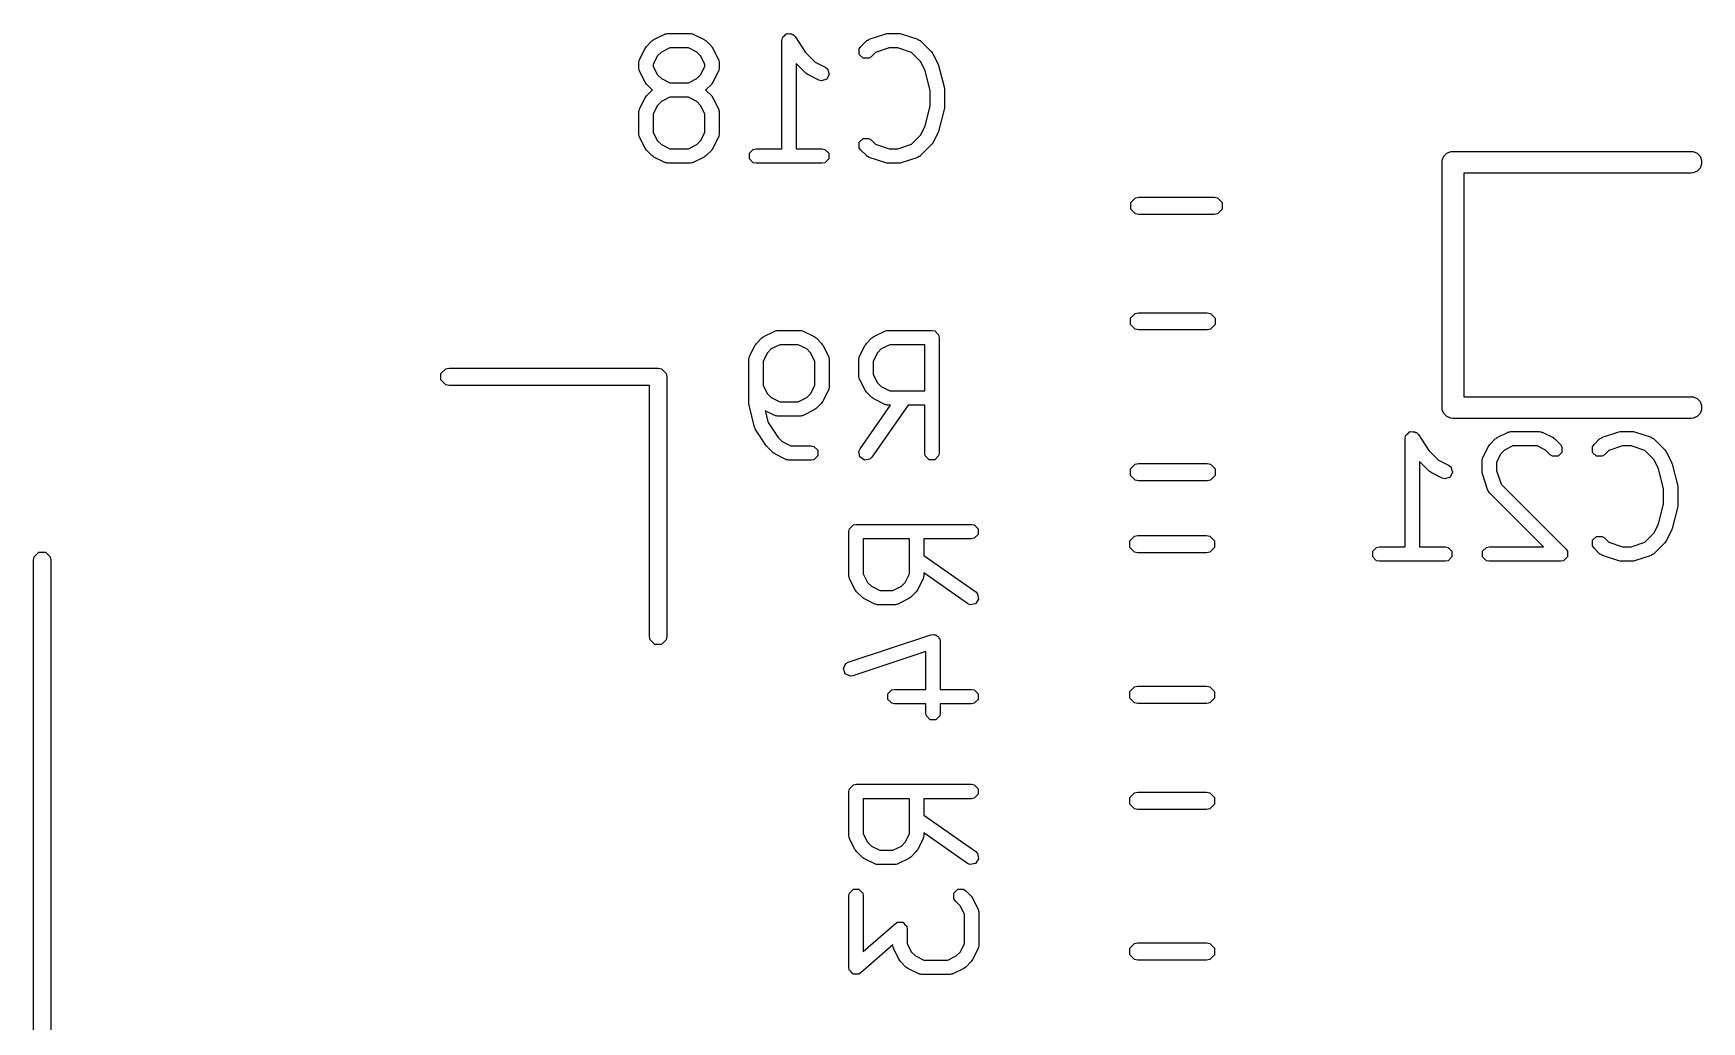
# Model space of a CAD drawing. Extents: x 4.95 to 7.04, y -4.14 to -2.94.
# Drawn here: x 4.9631 to 5.4183, y -3.7954 to -3.5259 of the extents above; entities that cross this region are included whole.
import ezdxf

# ---------------------------------------------------------------- set-up
doc = ezdxf.new("R2010")
doc.units = 0
doc.header["$MEASUREMENT"] = 0
doc.layers.add('BLACK', color=7, linetype='CONTINUOUS')

msp = doc.modelspace()

# ---------------------------------------------------------------- linework, layer by layer
at = {"layer": 'BLACK', "linetype": 'CONTINUOUS'}
for p, q in [((5.13242, -3.52759), (5.13542, -3.52609)), ((5.13542, -3.52609), (5.13551, -3.52607)), ((5.13551, -3.52607), (5.13554, -3.52604)), ((5.13554, -3.52604), (5.13585, -3.52597)), ((5.13585, -3.52597), (5.13616, -3.52589)), ((5.13616, -3.52589), (5.1362, -3.5259)), ((5.1362, -3.5259), (5.1363, -3.52589)), ((5.1363, -3.52589), (5.14229, -3.52589)), ((5.14229, -3.52589), (5.14239, -3.5259)), ((5.14239, -3.5259), (5.14243, -3.52589)), ((5.14243, -3.52589), (5.14274, -3.52597)), ((5.14274, -3.52597), (5.14305, -3.52604)), ((5.14305, -3.52604), (5.14308, -3.52607)), ((5.14308, -3.52607), (5.14318, -3.52609)), ((5.14318, -3.52609), (5.14617, -3.52759)), ((5.16747, -3.5271), (5.16762, -3.52696)), ((5.16762, -3.52696), (5.16766, -3.52676)), ((5.16766, -3.52676), (5.16813, -3.52644)), ((5.16813, -3.52644), (5.16854, -3.52604)), ((5.16854, -3.52604), (5.16874, -3.52604)), ((5.16874, -3.52604), (5.16891, -3.52592)), ((5.16891, -3.52592), (5.16947, -3.52604)), ((5.16947, -3.52604), (5.17004, -3.52604)), ((5.17004, -3.52604), (5.17019, -3.52618)), ((5.17019, -3.52618), (5.17039, -3.52622)), ((5.17039, -3.52622), (5.17093, -3.52676)), ((5.17093, -3.52676), (5.17382, -3.5311)), ((5.19117, -3.52749), (5.19567, -3.52599)), ((5.19567, -3.52599), (5.19598, -3.52595)), ((5.19598, -3.52595), (5.19629, -3.52589)), ((5.19629, -3.52589), (5.19929, -3.52589)), ((5.19929, -3.52589), (5.1996, -3.52595)), ((5.1996, -3.52595), (5.19991, -3.52599)), ((5.19991, -3.52599), (5.20441, -3.52749)), ((5.12854, -3.53297), (5.13004, -3.52997)), ((5.13004, -3.52997), (5.13023, -3.52972)), ((5.13023, -3.52972), (5.1304, -3.52946)), ((5.1304, -3.52946), (5.1319, -3.52796)), ((5.1319, -3.52796), (5.13217, -3.52779)), ((5.13217, -3.52779), (5.13242, -3.52759)), ((5.13446, -3.53097), (5.13341, -3.53202)), ((5.13676, -3.52982), (5.13446, -3.53097)), ((5.14183, -3.52982), (5.13676, -3.52982)), ((5.14413, -3.53097), (5.14183, -3.52982)), ((5.14518, -3.53202), (5.14413, -3.53097)), ((5.14617, -3.52759), (5.14642, -3.52779)), ((5.14642, -3.52779), (5.14669, -3.52796)), ((5.14669, -3.52796), (5.14819, -3.52946)), ((5.14819, -3.52946), (5.14836, -3.52972)), ((5.14836, -3.52972), (5.14855, -3.52997)), ((5.14855, -3.52997), (5.15005, -3.53297)), ((5.16732, -3.52785), (5.16747, -3.5271)), ((5.16732, -3.55738), (5.16732, -3.52785)), ((5.17382, -3.5311), (5.17646, -3.53374)), ((5.18847, -3.5301), (5.1889, -3.52946)), ((5.18847, -3.53161), (5.18847, -3.5301)), ((5.1889, -3.52946), (5.1904, -3.52796)), ((5.1904, -3.52796), (5.19048, -3.52791)), ((5.19048, -3.52791), (5.1905, -3.52787)), ((5.1905, -3.52787), (5.19077, -3.52771)), ((5.19077, -3.52771), (5.19104, -3.52754)), ((5.19104, -3.52754), (5.19108, -3.52754)), ((5.19108, -3.52754), (5.19117, -3.52749)), ((5.19285, -3.53107), (5.19168, -3.53225)), ((5.19661, -3.52982), (5.19285, -3.53107)), ((5.19897, -3.52982), (5.19661, -3.52982)), ((5.20272, -3.53107), (5.19897, -3.52982)), ((5.20517, -3.53352), (5.20272, -3.53107)), ((5.20441, -3.52749), (5.2045, -3.52754)), ((5.2045, -3.52754), (5.20454, -3.52754)), ((5.20454, -3.52754), (5.2048, -3.52771)), ((5.2048, -3.52771), (5.20508, -3.52787)), ((5.20508, -3.52787), (5.2051, -3.52791)), ((5.2051, -3.52791), (5.20518, -3.52796)), ((5.20518, -3.52796), (5.20818, -3.53096)), ((5.20818, -3.53096), (5.20835, -3.53122)), ((5.20835, -3.53122), (5.20855, -3.53147)), ((5.20855, -3.53147), (5.21005, -3.53447)), ((5.12833, -3.53371), (5.12842, -3.53341)), ((5.12835, -3.53376), (5.12833, -3.53371)), ((5.12833, -3.53385), (5.12835, -3.53376)), ((5.12833, -3.53535), (5.12833, -3.53385)), ((5.12835, -3.53545), (5.12833, -3.53535)), ((5.12833, -3.53549), (5.12835, -3.53545)), ((5.12842, -3.5358), (5.12833, -3.53549)), ((5.12842, -3.53341), (5.12848, -3.5331)), ((5.12848, -3.53611), (5.12842, -3.5358)), ((5.12848, -3.5331), (5.12851, -3.53307)), ((5.12851, -3.53614), (5.12848, -3.53611)), ((5.12851, -3.53307), (5.12854, -3.53297)), ((5.13341, -3.53202), (5.13226, -3.53432)), ((5.13226, -3.53432), (5.13226, -3.53489)), ((5.13226, -3.53489), (5.13341, -3.53719)), ((5.14633, -3.53432), (5.14518, -3.53202)), ((5.14518, -3.53719), (5.14633, -3.53489)), ((5.14633, -3.53489), (5.14633, -3.53432)), ((5.15005, -3.53297), (5.15008, -3.53307)), ((5.15008, -3.53307), (5.15011, -3.5331)), ((5.15011, -3.53611), (5.15008, -3.53614)), ((5.15011, -3.5331), (5.15017, -3.53341)), ((5.15017, -3.5358), (5.15011, -3.53611)), ((5.15017, -3.53341), (5.15026, -3.53371)), ((5.15026, -3.53549), (5.15017, -3.5358)), ((5.15026, -3.53371), (5.15024, -3.53376)), ((5.15024, -3.53376), (5.15026, -3.53385)), ((5.15026, -3.53535), (5.15024, -3.53545)), ((5.15024, -3.53545), (5.15026, -3.53549)), ((5.15026, -3.53385), (5.15026, -3.53535)), ((5.1739, -3.53675), (5.17126, -3.53411)), ((5.17126, -3.53411), (5.17126, -3.55738)), ((5.17646, -3.53374), (5.17917, -3.53509)), ((5.17917, -3.53509), (5.17978, -3.53556)), ((5.17978, -3.53556), (5.18025, -3.53699)), ((5.18954, -3.53267), (5.18847, -3.53161)), ((5.19104, -3.53267), (5.18954, -3.53267)), ((5.19168, -3.53225), (5.19104, -3.53267)), ((5.20643, -3.53604), (5.20517, -3.53352)), ((5.20782, -3.54159), (5.20643, -3.53604)), ((5.21005, -3.53447), (5.2101, -3.53468)), ((5.2101, -3.53468), (5.2102, -3.53488)), ((5.2102, -3.53488), (5.2117, -3.54087)), ((5.12854, -3.53623), (5.12851, -3.53614)), ((5.13004, -3.53923), (5.12854, -3.53623)), ((5.13023, -3.53948), (5.13004, -3.53923)), ((5.1304, -3.53974), (5.13023, -3.53948)), ((5.1319, -3.54124), (5.1304, -3.53974)), ((5.13341, -3.53719), (5.13446, -3.53823)), ((5.13446, -3.53823), (5.13676, -3.53938)), ((5.13676, -3.53938), (5.14183, -3.53938)), ((5.14183, -3.53938), (5.14413, -3.53823)), ((5.14413, -3.53823), (5.14518, -3.53719)), ((5.14819, -3.53974), (5.14669, -3.54124)), ((5.14836, -3.53948), (5.14819, -3.53974)), ((5.14855, -3.53923), (5.14836, -3.53948)), ((5.15005, -3.53623), (5.14855, -3.53923)), ((5.15008, -3.53614), (5.15005, -3.53623)), ((5.17416, -3.53692), (5.1739, -3.53675)), ((5.17441, -3.53711), (5.17416, -3.53692)), ((5.17741, -3.53861), (5.17441, -3.53711)), ((5.17815, -3.53882), (5.17741, -3.53861)), ((5.17958, -3.53834), (5.17815, -3.53882)), ((5.18025, -3.53699), (5.17958, -3.53834)), ((5.12854, -3.54647), (5.13004, -3.54347)), ((5.13004, -3.54347), (5.13023, -3.54322)), ((5.13023, -3.54322), (5.1304, -3.54296)), ((5.1304, -3.54296), (5.1319, -3.54146)), ((5.13207, -3.54135), (5.1319, -3.54124)), ((5.1319, -3.54146), (5.13207, -3.54135)), ((5.13446, -3.54447), (5.13341, -3.54552)), ((5.13676, -3.54332), (5.13446, -3.54447)), ((5.14183, -3.54332), (5.13676, -3.54332)), ((5.14413, -3.54447), (5.14183, -3.54332)), ((5.14518, -3.54552), (5.14413, -3.54447)), ((5.14669, -3.54124), (5.14652, -3.54135)), ((5.14652, -3.54135), (5.14669, -3.54146)), ((5.14669, -3.54146), (5.14819, -3.54296)), ((5.14819, -3.54296), (5.14836, -3.54322)), ((5.14836, -3.54322), (5.14855, -3.54347)), ((5.14855, -3.54347), (5.15005, -3.54647)), ((5.20782, -3.54561), (5.20782, -3.54159)), ((5.2117, -3.54087), (5.21171, -3.54112)), ((5.21171, -3.54112), (5.21175, -3.54135)), ((5.21175, -3.54135), (5.21175, -3.54585)), ((5.12833, -3.54721), (5.12842, -3.54691)), ((5.12835, -3.54725), (5.12833, -3.54721)), ((5.12833, -3.54735), (5.12835, -3.54725)), ((5.12833, -3.55335), (5.12833, -3.54735)), ((5.12842, -3.54691), (5.12848, -3.5466)), ((5.12848, -3.5466), (5.12851, -3.54657)), ((5.12851, -3.54657), (5.12854, -3.54647)), ((5.13341, -3.54552), (5.13226, -3.54782)), ((5.13226, -3.54782), (5.13226, -3.55289)), ((5.14633, -3.54782), (5.14518, -3.54552)), ((5.14633, -3.55289), (5.14633, -3.54782)), ((5.15005, -3.54647), (5.15008, -3.54657)), ((5.15008, -3.54657), (5.15011, -3.5466)), ((5.15011, -3.5466), (5.15017, -3.54691)), ((5.15017, -3.54691), (5.15026, -3.54721)), ((5.15026, -3.54721), (5.15024, -3.54725)), ((5.15024, -3.54725), (5.15026, -3.54735)), ((5.15026, -3.54735), (5.15026, -3.55335)), ((5.20643, -3.55116), (5.20782, -3.54561)), ((5.2117, -3.54633), (5.2102, -3.55233)), ((5.21171, -3.54609), (5.2117, -3.54633)), ((5.21175, -3.54585), (5.21171, -3.54609)), ((5.12835, -3.55345), (5.12833, -3.55335)), ((5.12833, -3.55349), (5.12835, -3.55345)), ((5.12842, -3.55379), (5.12833, -3.55349)), ((5.12848, -3.5541), (5.12842, -3.55379)), ((5.12851, -3.55414), (5.12848, -3.5541)), ((5.12854, -3.55423), (5.12851, -3.55414)), ((5.13004, -3.55723), (5.12854, -3.55423)), ((5.13226, -3.55289), (5.13341, -3.55518)), ((5.14518, -3.55518), (5.14633, -3.55289)), ((5.15005, -3.55423), (5.14855, -3.55723)), ((5.15008, -3.55414), (5.15005, -3.55423)), ((5.15011, -3.5541), (5.15008, -3.55414)), ((5.15017, -3.55379), (5.15011, -3.5541)), ((5.15026, -3.55349), (5.15017, -3.55379)), ((5.15026, -3.55335), (5.15024, -3.55345)), ((5.15024, -3.55345), (5.15026, -3.55349)), ((5.20272, -3.55613), (5.20517, -3.55368)), ((5.20517, -3.55368), (5.20643, -3.55116)), ((5.21005, -3.55273), (5.20855, -3.55573)), ((5.2101, -3.55252), (5.21005, -3.55273)), ((5.2102, -3.55233), (5.2101, -3.55252)), ((5.13023, -3.55748), (5.13004, -3.55723)), ((5.1304, -3.55774), (5.13023, -3.55748)), ((5.1319, -3.55924), (5.1304, -3.55774)), ((5.13341, -3.55518), (5.13446, -3.55623)), ((5.13446, -3.55623), (5.13676, -3.55738)), ((5.13676, -3.55738), (5.14183, -3.55738)), ((5.14183, -3.55738), (5.14413, -3.55623)), ((5.14413, -3.55623), (5.14518, -3.55518)), ((5.14819, -3.55774), (5.14669, -3.55924)), ((5.14836, -3.55748), (5.14819, -3.55774)), ((5.14855, -3.55723), (5.14836, -3.55748)), ((5.15847, -3.5586), (5.15954, -3.55753)), ((5.15847, -3.5601), (5.15847, -3.5586)), ((5.15954, -3.55753), (5.16029, -3.55738)), ((5.16029, -3.55738), (5.16732, -3.55738)), ((5.17126, -3.55738), (5.17829, -3.55738)), ((5.17829, -3.55738), (5.17904, -3.55753)), ((5.17904, -3.55753), (5.18011, -3.5586)), ((5.18011, -3.5586), (5.18011, -3.5601)), ((5.18847, -3.5556), (5.18954, -3.55453)), ((5.18847, -3.5571), (5.18847, -3.5556)), ((5.1889, -3.55774), (5.18847, -3.5571)), ((5.1904, -3.55924), (5.1889, -3.55774)), ((5.18954, -3.55453), (5.19104, -3.55453)), ((5.19104, -3.55453), (5.19168, -3.55496)), ((5.19168, -3.55496), (5.19285, -3.55613)), ((5.19285, -3.55613), (5.19661, -3.55738)), ((5.19661, -3.55738), (5.19897, -3.55738)), ((5.19897, -3.55738), (5.20272, -3.55613)), ((5.20818, -3.55624), (5.20518, -3.55924)), ((5.20835, -3.55598), (5.20818, -3.55624)), ((5.20855, -3.55573), (5.20835, -3.55598)), ((5.34794, -3.55938), (5.34875, -3.55857)), ((5.34875, -3.55857), (5.34982, -3.55813)), ((5.34982, -3.55813), (5.35039, -3.55807)), ((5.35039, -3.55807), (5.41535, -3.55807)), ((5.41535, -3.55807), (5.41593, -3.55813)), ((5.41593, -3.55813), (5.41699, -3.55857)), ((5.41699, -3.55857), (5.41781, -3.55938)), ((5.13217, -3.55942), (5.1319, -3.55924)), ((5.13242, -3.55961), (5.13217, -3.55942)), ((5.13542, -3.56111), (5.13242, -3.55961)), ((5.13551, -3.56114), (5.13542, -3.56111)), ((5.13554, -3.56117), (5.13551, -3.56114)), ((5.13585, -3.56123), (5.13554, -3.56117)), ((5.13616, -3.56131), (5.13585, -3.56123)), ((5.1362, -3.5613), (5.13616, -3.56131)), ((5.1363, -3.56132), (5.1362, -3.5613)), ((5.14229, -3.56132), (5.1363, -3.56132)), ((5.14239, -3.5613), (5.14229, -3.56132)), ((5.14243, -3.56131), (5.14239, -3.5613)), ((5.14274, -3.56123), (5.14243, -3.56131)), ((5.14305, -3.56117), (5.14274, -3.56123)), ((5.14308, -3.56114), (5.14305, -3.56117)), ((5.14318, -3.56111), (5.14308, -3.56114)), ((5.14617, -3.55961), (5.14318, -3.56111)), ((5.14642, -3.55942), (5.14617, -3.55961)), ((5.14669, -3.55924), (5.14642, -3.55942)), ((5.15954, -3.56117), (5.15847, -3.5601)), ((5.16029, -3.56132), (5.15954, -3.56117)), ((5.17829, -3.56132), (5.16029, -3.56132)), ((5.17904, -3.56117), (5.17829, -3.56132)), ((5.18011, -3.5601), (5.17904, -3.56117)), ((5.19048, -3.5593), (5.1904, -3.55924)), ((5.1905, -3.55934), (5.19048, -3.5593)), ((5.19077, -3.55949), (5.1905, -3.55934)), ((5.19104, -3.55967), (5.19077, -3.55949)), ((5.19108, -3.55967), (5.19104, -3.55967)), ((5.19117, -3.55972), (5.19108, -3.55967)), ((5.19567, -3.56122), (5.19117, -3.55972)), ((5.19598, -3.56126), (5.19567, -3.56122)), ((5.19629, -3.56132), (5.19598, -3.56126)), ((5.19929, -3.56132), (5.19629, -3.56132)), ((5.1996, -3.56126), (5.19929, -3.56132)), ((5.19991, -3.56122), (5.1996, -3.56126)), ((5.20441, -3.55972), (5.19991, -3.56122)), ((5.2045, -3.55967), (5.20441, -3.55972)), ((5.20454, -3.55967), (5.2045, -3.55967)), ((5.2048, -3.55949), (5.20454, -3.55967)), ((5.20508, -3.55934), (5.2048, -3.55949)), ((5.2051, -3.5593), (5.20508, -3.55934)), ((5.20518, -3.55924), (5.2051, -3.5593)), ((5.34744, -3.56102), (5.3475, -3.56045)), ((5.34744, -3.62795), (5.34744, -3.56102)), ((5.3475, -3.56045), (5.34794, -3.55938)), ((5.41781, -3.56266), (5.41699, -3.56348)), ((5.41781, -3.55938), (5.41825, -3.56045)), ((5.41825, -3.5616), (5.41781, -3.56266)), ((5.41825, -3.56045), (5.41825, -3.5616)), ((5.41535, -3.56398), (5.35335, -3.56398)), ((5.35335, -3.56398), (5.35335, -3.625)), ((5.41593, -3.56392), (5.41535, -3.56398)), ((5.41699, -3.56348), (5.41593, -3.56392)), ((5.26253, -3.57203), (5.26381, -3.57075)), ((5.26253, -3.57384), (5.26253, -3.57203)), ((5.26381, -3.57075), (5.26471, -3.57057)), ((5.26471, -3.57057), (5.28529, -3.57057)), ((5.28529, -3.57057), (5.28619, -3.57075)), ((5.28619, -3.57075), (5.28747, -3.57203)), ((5.28747, -3.57203), (5.28747, -3.57384)), ((5.26381, -3.57512), (5.26253, -3.57384)), ((5.26471, -3.5753), (5.26381, -3.57512)), ((5.28529, -3.5753), (5.26471, -3.5753)), ((5.28619, -3.57512), (5.28529, -3.5753)), ((5.28747, -3.57384), (5.28619, -3.57512)), ((5.26248, -3.60353), (5.26376, -3.60225)), ((5.26248, -3.60533), (5.26248, -3.60353)), ((5.26376, -3.60225), (5.26466, -3.60207)), ((5.26466, -3.60207), (5.28334, -3.60207)), ((5.28334, -3.60207), (5.28424, -3.60225)), ((5.28424, -3.60225), (5.28552, -3.60353)), ((5.28552, -3.60353), (5.28552, -3.60533)), ((5.1619, -3.60896), (5.16216, -3.60879)), ((5.16216, -3.60879), (5.16241, -3.60859)), ((5.16241, -3.60859), (5.16541, -3.60709)), ((5.16541, -3.60709), (5.16551, -3.60707)), ((5.16551, -3.60707), (5.16554, -3.60704)), ((5.16554, -3.60704), (5.16585, -3.60697)), ((5.16585, -3.60697), (5.16615, -3.60689)), ((5.16615, -3.60689), (5.16619, -3.6069)), ((5.16619, -3.6069), (5.16629, -3.60689)), ((5.16629, -3.60689), (5.17229, -3.60689)), ((5.17229, -3.60689), (5.17239, -3.6069)), ((5.17239, -3.6069), (5.17243, -3.60689)), ((5.17243, -3.60689), (5.17273, -3.60697)), ((5.17273, -3.60697), (5.17304, -3.60704)), ((5.17304, -3.60704), (5.17308, -3.60707)), ((5.17308, -3.60707), (5.17317, -3.60709)), ((5.17317, -3.60709), (5.17617, -3.60859)), ((5.17617, -3.60859), (5.17642, -3.60879)), ((5.17642, -3.60879), (5.17668, -3.60896)), ((5.1919, -3.60896), (5.19216, -3.60879)), ((5.19216, -3.60879), (5.19241, -3.60859)), ((5.19241, -3.60859), (5.19541, -3.60709)), ((5.19541, -3.60709), (5.1955, -3.60707)), ((5.1955, -3.60707), (5.19553, -3.60704)), ((5.19553, -3.60704), (5.19584, -3.60697)), ((5.19584, -3.60697), (5.19615, -3.60689)), ((5.19615, -3.60689), (5.19619, -3.6069)), ((5.19619, -3.6069), (5.19629, -3.60689)), ((5.19629, -3.60689), (5.20829, -3.60689)), ((5.20829, -3.60689), (5.20904, -3.60704)), ((5.20904, -3.60704), (5.21011, -3.6081)), ((5.21011, -3.6081), (5.21025, -3.60885)), ((5.21025, -3.60885), (5.21025, -3.64035)), ((5.26376, -3.60661), (5.26248, -3.60533)), ((5.26466, -3.60679), (5.26376, -3.60661)), ((5.28334, -3.60679), (5.26466, -3.60679)), ((5.28424, -3.60661), (5.28334, -3.60679)), ((5.28552, -3.60533), (5.28424, -3.60661)), ((5.15853, -3.61397), (5.16003, -3.61097)), ((5.16003, -3.61097), (5.16022, -3.61072)), ((5.16022, -3.61072), (5.1604, -3.61046)), ((5.1604, -3.61046), (5.1619, -3.60896)), ((5.16341, -3.61302), (5.16226, -3.61532)), ((5.16446, -3.61197), (5.16341, -3.61302)), ((5.16676, -3.61082), (5.16446, -3.61197)), ((5.17183, -3.61082), (5.16676, -3.61082)), ((5.17412, -3.61197), (5.17183, -3.61082)), ((5.17517, -3.61302), (5.17412, -3.61197)), ((5.17632, -3.61532), (5.17517, -3.61302)), ((5.17668, -3.60896), (5.17818, -3.61046)), ((5.17818, -3.61046), (5.17836, -3.61072)), ((5.17836, -3.61072), (5.17855, -3.61097)), ((5.17855, -3.61097), (5.18005, -3.61397)), ((5.18853, -3.61397), (5.19003, -3.61097)), ((5.19003, -3.61097), (5.19022, -3.61072)), ((5.19022, -3.61072), (5.1904, -3.61046)), ((5.1904, -3.61046), (5.1919, -3.60896)), ((5.19341, -3.61302), (5.19226, -3.61532)), ((5.19445, -3.61197), (5.19341, -3.61302)), ((5.19675, -3.61082), (5.19445, -3.61197)), ((5.20632, -3.61082), (5.19675, -3.61082)), ((5.20632, -3.62338), (5.20632, -3.61082)), ((5.07435, -3.61862), (5.07563, -3.61735)), ((5.07563, -3.61735), (5.07654, -3.61717)), ((5.07654, -3.61717), (5.13362, -3.61717)), ((5.13362, -3.61717), (5.13453, -3.61735)), ((5.13453, -3.61735), (5.1358, -3.61862)), ((5.15832, -3.61485), (5.15834, -3.61476)), ((5.15832, -3.62685), (5.15832, -3.61485)), ((5.15833, -3.61471), (5.15841, -3.61441)), ((5.15834, -3.61476), (5.15833, -3.61471)), ((5.15841, -3.61441), (5.15847, -3.6141)), ((5.15847, -3.6141), (5.15851, -3.61407)), ((5.15851, -3.61407), (5.15853, -3.61397)), ((5.16226, -3.61532), (5.16226, -3.62189)), ((5.17632, -3.62189), (5.17632, -3.61532)), ((5.18005, -3.61397), (5.18008, -3.61407)), ((5.18008, -3.61407), (5.18011, -3.6141)), ((5.18011, -3.6141), (5.18017, -3.61441)), ((5.18017, -3.61441), (5.18025, -3.61471)), ((5.18025, -3.61471), (5.18024, -3.61476)), ((5.18024, -3.61476), (5.18026, -3.61485)), ((5.18026, -3.61485), (5.18026, -3.62235)), ((5.18832, -3.61485), (5.18834, -3.61476)), ((5.18832, -3.61935), (5.18832, -3.61485)), ((5.18833, -3.61471), (5.18841, -3.61441)), ((5.18834, -3.61476), (5.18833, -3.61471)), ((5.18841, -3.61441), (5.18847, -3.6141)), ((5.18847, -3.6141), (5.1885, -3.61407)), ((5.1885, -3.61407), (5.18853, -3.61397)), ((5.19226, -3.61532), (5.19226, -3.61889)), ((5.07435, -3.62043), (5.07435, -3.61862)), ((5.07563, -3.62171), (5.07435, -3.62043)), ((5.07654, -3.62189), (5.07563, -3.62171)), ((5.13126, -3.62189), (5.07654, -3.62189)), ((5.13126, -3.69039), (5.13126, -3.62189)), ((5.1358, -3.61862), (5.13598, -3.61953)), ((5.13598, -3.61953), (5.13598, -3.69039)), ((5.16226, -3.62189), (5.16341, -3.62419)), ((5.17517, -3.62419), (5.17632, -3.62189)), ((5.18025, -3.62249), (5.18017, -3.6228)), ((5.18026, -3.62235), (5.18024, -3.62245)), ((5.18024, -3.62245), (5.18025, -3.62249)), ((5.18834, -3.61945), (5.18832, -3.61935)), ((5.18833, -3.61949), (5.18834, -3.61945)), ((5.18841, -3.6198), (5.18833, -3.61949)), ((5.18847, -3.62011), (5.18841, -3.6198)), ((5.1885, -3.62014), (5.18847, -3.62011)), ((5.18853, -3.62023), (5.1885, -3.62014)), ((5.19003, -3.62323), (5.18853, -3.62023)), ((5.19226, -3.61889), (5.19341, -3.62119)), ((5.19341, -3.62119), (5.19445, -3.62223)), ((5.19445, -3.62223), (5.19675, -3.62338)), ((5.15837, -3.62709), (5.15832, -3.62685)), ((5.15838, -3.62733), (5.15837, -3.62709)), ((5.16341, -3.62419), (5.16446, -3.62523)), ((5.16446, -3.62523), (5.16676, -3.62638)), ((5.16676, -3.62638), (5.17183, -3.62638)), ((5.17183, -3.62638), (5.17412, -3.62523)), ((5.17412, -3.62523), (5.17517, -3.62419)), ((5.17818, -3.62674), (5.17668, -3.62824)), ((5.17836, -3.62648), (5.17818, -3.62674)), ((5.17855, -3.62623), (5.17836, -3.62648)), ((5.18005, -3.62323), (5.17855, -3.62623)), ((5.18008, -3.62314), (5.18005, -3.62323)), ((5.18011, -3.62311), (5.18008, -3.62314)), ((5.18017, -3.6228), (5.18011, -3.62311)), ((5.19022, -3.62348), (5.19003, -3.62323)), ((5.1904, -3.62374), (5.19022, -3.62348)), ((5.1919, -3.62524), (5.1904, -3.62374)), ((5.19216, -3.62542), (5.1919, -3.62524)), ((5.19241, -3.62561), (5.19216, -3.62542)), ((5.19541, -3.62711), (5.19241, -3.62561)), ((5.1955, -3.62714), (5.19541, -3.62711)), ((5.19553, -3.62717), (5.1955, -3.62714)), ((5.19675, -3.62338), (5.20632, -3.62338)), ((5.35335, -3.625), (5.41535, -3.625)), ((5.41535, -3.625), (5.41593, -3.62506)), ((5.41593, -3.62506), (5.41699, -3.6255)), ((5.41699, -3.6255), (5.41781, -3.62631)), ((5.41781, -3.62631), (5.41825, -3.62738)), ((5.15988, -3.63333), (5.15838, -3.62733)), ((5.16541, -3.63011), (5.16281, -3.62881)), ((5.16281, -3.62881), (5.16362, -3.63204)), ((5.16551, -3.63014), (5.16541, -3.63011)), ((5.16554, -3.63017), (5.16551, -3.63014)), ((5.16585, -3.63023), (5.16554, -3.63017)), ((5.16615, -3.63032), (5.16585, -3.63023)), ((5.16619, -3.6303), (5.16615, -3.63032)), ((5.16629, -3.63032), (5.16619, -3.6303)), ((5.17229, -3.63032), (5.16629, -3.63032)), ((5.17239, -3.6303), (5.17229, -3.63032)), ((5.17243, -3.63032), (5.17239, -3.6303)), ((5.17273, -3.63023), (5.17243, -3.63032)), ((5.17304, -3.63017), (5.17273, -3.63023)), ((5.17308, -3.63014), (5.17304, -3.63017)), ((5.17317, -3.63011), (5.17308, -3.63014)), ((5.17617, -3.62861), (5.17317, -3.63011)), ((5.17642, -3.62842), (5.17617, -3.62861)), ((5.17668, -3.62824), (5.17642, -3.62842)), ((5.18868, -3.63922), (5.19701, -3.62732)), ((5.20181, -3.62732), (5.1919, -3.64148)), ((5.19584, -3.62723), (5.19553, -3.62717)), ((5.19615, -3.62732), (5.19584, -3.62723)), ((5.19619, -3.6273), (5.19615, -3.62732)), ((5.19629, -3.62732), (5.19619, -3.6273)), ((5.19701, -3.62732), (5.19629, -3.62732)), ((5.20632, -3.62732), (5.20181, -3.62732)), ((5.20632, -3.64035), (5.20632, -3.62732)), ((5.3475, -3.62853), (5.34744, -3.62795)), ((5.34794, -3.62959), (5.3475, -3.62853)), ((5.34875, -3.63041), (5.34794, -3.62959)), ((5.34982, -3.63085), (5.34875, -3.63041)), ((5.35039, -3.63091), (5.34982, -3.63085)), ((5.41535, -3.63091), (5.35039, -3.63091)), ((5.41593, -3.63085), (5.41535, -3.63091)), ((5.41699, -3.63041), (5.41593, -3.63085)), ((5.41781, -3.62959), (5.41699, -3.63041)), ((5.41825, -3.62853), (5.41781, -3.62959)), ((5.41825, -3.62738), (5.41825, -3.62853)), ((5.16003, -3.63363), (5.15988, -3.63333)), ((5.16015, -3.63394), (5.16003, -3.63363)), ((5.16315, -3.63844), (5.16015, -3.63394)), ((5.16362, -3.63204), (5.16632, -3.6361)), ((5.16632, -3.6361), (5.16746, -3.63723)), ((5.33736, -3.63641), (5.33751, -3.63566)), ((5.33751, -3.63566), (5.33766, -3.63552)), ((5.33766, -3.63552), (5.3377, -3.63532)), ((5.3377, -3.63532), (5.33817, -3.635)), ((5.33817, -3.635), (5.33858, -3.63459)), ((5.33858, -3.63459), (5.33878, -3.63459)), ((5.33878, -3.63459), (5.33895, -3.63448)), ((5.33895, -3.63448), (5.33951, -3.63459)), ((5.33951, -3.63459), (5.34009, -3.63459)), ((5.34009, -3.63459), (5.34023, -3.63474)), ((5.34023, -3.63474), (5.34043, -3.63478)), ((5.34043, -3.63478), (5.34097, -3.63532)), ((5.34097, -3.63532), (5.34386, -3.63966)), ((5.3622, -3.63635), (5.36245, -3.63615)), ((5.36245, -3.63615), (5.36545, -3.63465)), ((5.36545, -3.63465), (5.36554, -3.63463)), ((5.36554, -3.63463), (5.36558, -3.63459)), ((5.36558, -3.63459), (5.36589, -3.63453)), ((5.36589, -3.63453), (5.36619, -3.63445)), ((5.36619, -3.63445), (5.36623, -3.63446)), ((5.36623, -3.63446), (5.36633, -3.63444)), ((5.36633, -3.63444), (5.37383, -3.63444)), ((5.37383, -3.63444), (5.37392, -3.63446)), ((5.37392, -3.63446), (5.37397, -3.63445)), ((5.37397, -3.63445), (5.37427, -3.63453)), ((5.37427, -3.63453), (5.37458, -3.63459)), ((5.37458, -3.63459), (5.37461, -3.63463)), ((5.37461, -3.63463), (5.37471, -3.63465)), ((5.37471, -3.63465), (5.37771, -3.63615)), ((5.37771, -3.63615), (5.37796, -3.63635)), ((5.39081, -3.63627), (5.39107, -3.63609)), ((5.39107, -3.63609), (5.39112, -3.63609)), ((5.39112, -3.63609), (5.3912, -3.63605)), ((5.3912, -3.63605), (5.3957, -3.63455)), ((5.3957, -3.63455), (5.39602, -3.63451)), ((5.39602, -3.63451), (5.39633, -3.63444)), ((5.39633, -3.63444), (5.39933, -3.63444)), ((5.39933, -3.63444), (5.39963, -3.63451)), ((5.39963, -3.63451), (5.39995, -3.63455)), ((5.39995, -3.63455), (5.40445, -3.63605)), ((5.40445, -3.63605), (5.40453, -3.63609)), ((5.40453, -3.63609), (5.40458, -3.63609)), ((5.40458, -3.63609), (5.40484, -3.63627)), ((5.16329, -3.63858), (5.16315, -3.63844)), ((5.1634, -3.63874), (5.16329, -3.63858)), ((5.1649, -3.64024), (5.1634, -3.63874)), ((5.16516, -3.64042), (5.1649, -3.64024)), ((5.16541, -3.64061), (5.16516, -3.64042)), ((5.16841, -3.64211), (5.16541, -3.64061)), ((5.16746, -3.63723), (5.16976, -3.63838)), ((5.16976, -3.63838), (5.17529, -3.63838)), ((5.17529, -3.63838), (5.17604, -3.63853)), ((5.17604, -3.63853), (5.17711, -3.6396)), ((5.17711, -3.6396), (5.17711, -3.6411)), ((5.18837, -3.63992), (5.18868, -3.63922)), ((5.18863, -3.64141), (5.18837, -3.63992)), ((5.20647, -3.6411), (5.20632, -3.64035)), ((5.21025, -3.64035), (5.21011, -3.6411)), ((5.33736, -3.66594), (5.33736, -3.63641)), ((5.34386, -3.63966), (5.3465, -3.64229)), ((5.35857, -3.64153), (5.36007, -3.63853)), ((5.36007, -3.63853), (5.36026, -3.63828)), ((5.36026, -3.63828), (5.36044, -3.63802)), ((5.36044, -3.63802), (5.36194, -3.63652)), ((5.36194, -3.63652), (5.3622, -3.63635)), ((5.36345, -3.64058), (5.3623, -3.64288)), ((5.3645, -3.63953), (5.36345, -3.64058)), ((5.36679, -3.63838), (5.3645, -3.63953)), ((5.37336, -3.63838), (5.36679, -3.63838)), ((5.37566, -3.63953), (5.37336, -3.63838)), ((5.37694, -3.6408), (5.37566, -3.63953)), ((5.37757, -3.64123), (5.37694, -3.6408)), ((5.37796, -3.63635), (5.37822, -3.63652)), ((5.37822, -3.63652), (5.37972, -3.63802)), ((5.38015, -3.64017), (5.37908, -3.64123)), ((5.37972, -3.63802), (5.38015, -3.63866)), ((5.38015, -3.63866), (5.38015, -3.64017)), ((5.38851, -3.63866), (5.38893, -3.63802)), ((5.38851, -3.64017), (5.38851, -3.63866)), ((5.38957, -3.64123), (5.38851, -3.64017)), ((5.38893, -3.63802), (5.39043, -3.63652)), ((5.39043, -3.63652), (5.39052, -3.63647)), ((5.39052, -3.63647), (5.39054, -3.63643)), ((5.39054, -3.63643), (5.39081, -3.63627)), ((5.39172, -3.6408), (5.39108, -3.64123)), ((5.39289, -3.63963), (5.39172, -3.6408)), ((5.39664, -3.63838), (5.39289, -3.63963)), ((5.39901, -3.63838), (5.39664, -3.63838)), ((5.40276, -3.63963), (5.39901, -3.63838)), ((5.40521, -3.64208), (5.40276, -3.63963)), ((5.40484, -3.63627), (5.40511, -3.63643)), ((5.40511, -3.63643), (5.40513, -3.63647)), ((5.40513, -3.63647), (5.40522, -3.63652)), ((5.40522, -3.63652), (5.40822, -3.63952)), ((5.40822, -3.63952), (5.40839, -3.63978)), ((5.40839, -3.63978), (5.40858, -3.64003)), ((5.40858, -3.64003), (5.41008, -3.64303)), ((5.16851, -3.64214), (5.16841, -3.64211)), ((5.16854, -3.64217), (5.16851, -3.64214)), ((5.16885, -3.64223), (5.16854, -3.64217)), ((5.16915, -3.64231), (5.16885, -3.64223)), ((5.16919, -3.6423), (5.16915, -3.64231)), ((5.16929, -3.64232), (5.16919, -3.6423)), ((5.17529, -3.64232), (5.16929, -3.64232)), ((5.17604, -3.64217), (5.17529, -3.64232)), ((5.17711, -3.6411), (5.17604, -3.64217)), ((5.18986, -3.64227), (5.18863, -3.64141)), ((5.19135, -3.64201), (5.18986, -3.64227)), ((5.1919, -3.64148), (5.19135, -3.64201)), ((5.20753, -3.64217), (5.20647, -3.6411)), ((5.20904, -3.64217), (5.20753, -3.64217)), ((5.21011, -3.6411), (5.20904, -3.64217)), ((5.26248, -3.64467), (5.26376, -3.64339)), ((5.26248, -3.64647), (5.26248, -3.64467)), ((5.26376, -3.64339), (5.26466, -3.64321)), ((5.26466, -3.64321), (5.28334, -3.64321)), ((5.28334, -3.64321), (5.28424, -3.64339)), ((5.28424, -3.64339), (5.28552, -3.64467)), ((5.28552, -3.64467), (5.28552, -3.64647)), ((5.34394, -3.6453), (5.3413, -3.64267)), ((5.3413, -3.64267), (5.3413, -3.66594)), ((5.3442, -3.64548), (5.34394, -3.6453)), ((5.3465, -3.64229), (5.34921, -3.64365)), ((5.34921, -3.64365), (5.34982, -3.64412)), ((5.34982, -3.64412), (5.3503, -3.64555)), ((5.35836, -3.64241), (5.35838, -3.64232)), ((5.35836, -3.64541), (5.35836, -3.64241)), ((5.35837, -3.64227), (5.35845, -3.64197)), ((5.35838, -3.64232), (5.35837, -3.64227)), ((5.35845, -3.64197), (5.35851, -3.64166)), ((5.35851, -3.64166), (5.35854, -3.64163)), ((5.35854, -3.64163), (5.35857, -3.64153)), ((5.3623, -3.64288), (5.3623, -3.64509)), ((5.3623, -3.64509), (5.36355, -3.64885)), ((5.37908, -3.64123), (5.37757, -3.64123)), ((5.39108, -3.64123), (5.38957, -3.64123)), ((5.40647, -3.6446), (5.40521, -3.64208)), ((5.40786, -3.65015), (5.40647, -3.6446)), ((5.41008, -3.64303), (5.41014, -3.64324)), ((5.41014, -3.64324), (5.41023, -3.64343)), ((5.41023, -3.64343), (5.41173, -3.64943)), ((5.26376, -3.64775), (5.26248, -3.64647)), ((5.26466, -3.64793), (5.26376, -3.64775)), ((5.28334, -3.64793), (5.26466, -3.64793)), ((5.28424, -3.64775), (5.28334, -3.64793)), ((5.28552, -3.64647), (5.28424, -3.64775)), ((5.34445, -3.64567), (5.3442, -3.64548)), ((5.34745, -3.64717), (5.34445, -3.64567)), ((5.34819, -3.64738), (5.34745, -3.64717)), ((5.34962, -3.6469), (5.34819, -3.64738)), ((5.3503, -3.64555), (5.34962, -3.6469)), ((5.35842, -3.64572), (5.35836, -3.64541)), ((5.35846, -3.64603), (5.35842, -3.64572)), ((5.35996, -3.65053), (5.35846, -3.64603)), ((5.36355, -3.64885), (5.38122, -3.66652)), ((5.41173, -3.64943), (5.41175, -3.64967)), ((5.41175, -3.64967), (5.41179, -3.64991)), ((5.36001, -3.65062), (5.35996, -3.65053)), ((5.36001, -3.65066), (5.36001, -3.65062)), ((5.36019, -3.65093), (5.36001, -3.65066)), ((5.36034, -3.6512), (5.36019, -3.65093)), ((5.36038, -3.65122), (5.36034, -3.6512)), ((5.36044, -3.6513), (5.36038, -3.65122)), ((5.37508, -3.66594), (5.36044, -3.6513)), ((5.40647, -3.65972), (5.40786, -3.65417)), ((5.40786, -3.65417), (5.40786, -3.65015)), ((5.41179, -3.65441), (5.41175, -3.65465)), ((5.41179, -3.64991), (5.41179, -3.65441)), ((5.41173, -3.65489), (5.41023, -3.66089)), ((5.41175, -3.65465), (5.41173, -3.65489)), ((5.18563, -3.66179), (5.18578, -3.66104)), ((5.18563, -3.67379), (5.18563, -3.66179)), ((5.18578, -3.66104), (5.18684, -3.65997)), ((5.18684, -3.65997), (5.18759, -3.65982)), ((5.18759, -3.65982), (5.21909, -3.65982)), ((5.21909, -3.65982), (5.21984, -3.65997)), ((5.21984, -3.65997), (5.22091, -3.66104)), ((5.22091, -3.66255), (5.21984, -3.66361)), ((5.22091, -3.66104), (5.22091, -3.66255)), ((5.2623, -3.66427), (5.26357, -3.66299)), ((5.26357, -3.66299), (5.26448, -3.66281)), ((5.26448, -3.66281), (5.28316, -3.66281)), ((5.28316, -3.66281), (5.28406, -3.66299)), ((5.28406, -3.66299), (5.28534, -3.66427)), ((5.38851, -3.66416), (5.38957, -3.66309)), ((5.38957, -3.66309), (5.39108, -3.66309)), ((5.39108, -3.66309), (5.39172, -3.66352)), ((5.39172, -3.66352), (5.39289, -3.66469)), ((5.40276, -3.66469), (5.40521, -3.66224)), ((5.40521, -3.66224), (5.40647, -3.65972)), ((5.41008, -3.66129), (5.40858, -3.66429)), ((5.41014, -3.66108), (5.41008, -3.66129)), ((5.41023, -3.66089), (5.41014, -3.66108)), ((4.96333, -3.66862), (4.96461, -3.66735)), ((4.96461, -3.66735), (4.96642, -3.66735)), ((4.96642, -3.66735), (4.96769, -3.66862)), ((5.20212, -3.66376), (5.18956, -3.66376)), ((5.18956, -3.66376), (5.18956, -3.67333)), ((5.20212, -3.67333), (5.20212, -3.66376)), ((5.21909, -3.66376), (5.20606, -3.66376)), ((5.20606, -3.66376), (5.20606, -3.66827)), ((5.21984, -3.66361), (5.21909, -3.66376)), ((5.2623, -3.66608), (5.2623, -3.66427)), ((5.26357, -3.66736), (5.2623, -3.66608)), ((5.26448, -3.66754), (5.26357, -3.66736)), ((5.28316, -3.66754), (5.26448, -3.66754)), ((5.28406, -3.66736), (5.28316, -3.66754)), ((5.28534, -3.66608), (5.28406, -3.66736)), ((5.28534, -3.66427), (5.28534, -3.66608)), ((5.32852, -3.66716), (5.32958, -3.66609)), ((5.32852, -3.66866), (5.32852, -3.66716)), ((5.32958, -3.66609), (5.33033, -3.66594)), ((5.33033, -3.66594), (5.33736, -3.66594)), ((5.3413, -3.66594), (5.34833, -3.66594)), ((5.34833, -3.66594), (5.34908, -3.66609)), ((5.34908, -3.66609), (5.35015, -3.66716)), ((5.35015, -3.66716), (5.35015, -3.66866)), ((5.35851, -3.66716), (5.35958, -3.66609)), ((5.35851, -3.66866), (5.35851, -3.66716)), ((5.35958, -3.66609), (5.36033, -3.66594)), ((5.36033, -3.66594), (5.37508, -3.66594)), ((5.38122, -3.66652), (5.38165, -3.66716)), ((5.38165, -3.66716), (5.38165, -3.66866)), ((5.38851, -3.66566), (5.38851, -3.66416)), ((5.38893, -3.6663), (5.38851, -3.66566)), ((5.39043, -3.6678), (5.38893, -3.6663)), ((5.39052, -3.66786), (5.39043, -3.6678)), ((5.39054, -3.6679), (5.39052, -3.66786)), ((5.39081, -3.66805), (5.39054, -3.6679)), ((5.39107, -3.66823), (5.39081, -3.66805)), ((5.39289, -3.66469), (5.39664, -3.66594)), ((5.39664, -3.66594), (5.39901, -3.66594)), ((5.39901, -3.66594), (5.40276, -3.66469)), ((5.40484, -3.66805), (5.40458, -3.66823)), ((5.40511, -3.6679), (5.40484, -3.66805)), ((5.40513, -3.66786), (5.40511, -3.6679)), ((5.40522, -3.6678), (5.40513, -3.66786)), ((5.40822, -3.6648), (5.40522, -3.6678)), ((5.40839, -3.66454), (5.40822, -3.6648)), ((5.40858, -3.66429), (5.40839, -3.66454)), ((4.96315, -3.66953), (4.96333, -3.66862)), ((4.96315, -4.00142), (4.96315, -3.66953)), ((4.96769, -3.66862), (4.96787, -3.66953)), ((4.96787, -3.66953), (4.96787, -4.00142)), ((5.20606, -3.66827), (5.22022, -3.67818)), ((5.32958, -3.66973), (5.32852, -3.66866)), ((5.33033, -3.66988), (5.32958, -3.66973)), ((5.34833, -3.66988), (5.33033, -3.66988)), ((5.34908, -3.66973), (5.34833, -3.66988)), ((5.35015, -3.66866), (5.34908, -3.66973)), ((5.35958, -3.66973), (5.35851, -3.66866)), ((5.36033, -3.66988), (5.35958, -3.66973)), ((5.37983, -3.66988), (5.36033, -3.66988)), ((5.38058, -3.66973), (5.37983, -3.66988)), ((5.38165, -3.66866), (5.38058, -3.66973)), ((5.39112, -3.66823), (5.39107, -3.66823)), ((5.3912, -3.66828), (5.39112, -3.66823)), ((5.3957, -3.66978), (5.3912, -3.66828)), ((5.39602, -3.66982), (5.3957, -3.66978)), ((5.39633, -3.66988), (5.39602, -3.66982)), ((5.39933, -3.66988), (5.39633, -3.66988)), ((5.39963, -3.66982), (5.39933, -3.66988)), ((5.39995, -3.66978), (5.39963, -3.66982)), ((5.40445, -3.66828), (5.39995, -3.66978)), ((5.40453, -3.66823), (5.40445, -3.66828)), ((5.40458, -3.66823), (5.40453, -3.66823)), ((5.18565, -3.67389), (5.18563, -3.67379)), ((5.18563, -3.67393), (5.18565, -3.67389)), ((5.18571, -3.67423), (5.18563, -3.67393)), ((5.18578, -3.67454), (5.18571, -3.67423)), ((5.18581, -3.67458), (5.18578, -3.67454)), ((5.18583, -3.67467), (5.18581, -3.67458)), ((5.18733, -3.67767), (5.18583, -3.67467)), ((5.18956, -3.67333), (5.19071, -3.67562)), ((5.19071, -3.67562), (5.19176, -3.67667)), ((5.19176, -3.67667), (5.19406, -3.67782)), ((5.19763, -3.67782), (5.19993, -3.67667)), ((5.19993, -3.67667), (5.20097, -3.67562)), ((5.20097, -3.67562), (5.20212, -3.67333)), ((5.20585, -3.67467), (5.20435, -3.67767)), ((5.20588, -3.67458), (5.20585, -3.67467)), ((5.20591, -3.67454), (5.20588, -3.67458)), ((5.20597, -3.67423), (5.20591, -3.67454)), ((5.20606, -3.67393), (5.20597, -3.67423)), ((5.20606, -3.67379), (5.20604, -3.67389)), ((5.20604, -3.67389), (5.20606, -3.67393)), ((5.21796, -3.6814), (5.20606, -3.67307)), ((5.20606, -3.67307), (5.20606, -3.67379)), ((5.18753, -3.67792), (5.18733, -3.67767)), ((5.1877, -3.67818), (5.18753, -3.67792)), ((5.1892, -3.67968), (5.1877, -3.67818)), ((5.18946, -3.67986), (5.1892, -3.67968)), ((5.18971, -3.68005), (5.18946, -3.67986)), ((5.19271, -3.68155), (5.18971, -3.68005)), ((5.19281, -3.68158), (5.19271, -3.68155)), ((5.19284, -3.68161), (5.19281, -3.68158)), ((5.19315, -3.68167), (5.19284, -3.68161)), ((5.19345, -3.68175), (5.19315, -3.68167)), ((5.1935, -3.68174), (5.19345, -3.68175)), ((5.19359, -3.68176), (5.1935, -3.68174)), ((5.19809, -3.68176), (5.19359, -3.68176)), ((5.19406, -3.67782), (5.19763, -3.67782)), ((5.19819, -3.68174), (5.19809, -3.68176)), ((5.19823, -3.68175), (5.19819, -3.68174)), ((5.19854, -3.68167), (5.19823, -3.68175)), ((5.19885, -3.68161), (5.19854, -3.68167)), ((5.19888, -3.68158), (5.19885, -3.68161)), ((5.19897, -3.68155), (5.19888, -3.68158)), ((5.20197, -3.68005), (5.19897, -3.68155)), ((5.20222, -3.67986), (5.20197, -3.68005)), ((5.20248, -3.67968), (5.20222, -3.67986)), ((5.20398, -3.67818), (5.20248, -3.67968)), ((5.20416, -3.67792), (5.20398, -3.67818)), ((5.20435, -3.67767), (5.20416, -3.67792)), ((5.21866, -3.68171), (5.21796, -3.6814)), ((5.22015, -3.68145), (5.21866, -3.68171)), ((5.22101, -3.68022), (5.22015, -3.68145)), ((5.22022, -3.67818), (5.22075, -3.67873)), ((5.22075, -3.67873), (5.22101, -3.68022)), ((5.13144, -3.6913), (5.13126, -3.69039)), ((5.13598, -3.69039), (5.1358, -3.6913)), ((5.18547, -3.69742), (5.20797, -3.68992)), ((5.20797, -3.68992), (5.20873, -3.68982)), ((5.20873, -3.68982), (5.20902, -3.68997)), ((5.20902, -3.68997), (5.20934, -3.68997)), ((5.20934, -3.68997), (5.20967, -3.69029)), ((5.20967, -3.69029), (5.21008, -3.6905)), ((5.21008, -3.6905), (5.21018, -3.69081)), ((5.21018, -3.69081), (5.21041, -3.69104)), ((5.13272, -3.69258), (5.13144, -3.6913)), ((5.13453, -3.69258), (5.13272, -3.69258)), ((5.1358, -3.6913), (5.13453, -3.69258)), ((5.20662, -3.69452), (5.18672, -3.70116)), ((5.20662, -3.70482), (5.20662, -3.69452)), ((5.21041, -3.69104), (5.21056, -3.69179)), ((5.21056, -3.69179), (5.21056, -3.70482)), ((5.18413, -3.69915), (5.1848, -3.6978)), ((5.18461, -3.70058), (5.18413, -3.69915)), ((5.1848, -3.6978), (5.18547, -3.69742)), ((5.18595, -3.70125), (5.18461, -3.70058)), ((5.18672, -3.70116), (5.18595, -3.70125)), ((5.2623, -3.70541), (5.26357, -3.70414)), ((5.26357, -3.70414), (5.26448, -3.70396)), ((5.26448, -3.70396), (5.28316, -3.70396)), ((5.28316, -3.70396), (5.28406, -3.70414)), ((5.28406, -3.70414), (5.28534, -3.70541)), ((5.19627, -3.70603), (5.19734, -3.70497)), ((5.19627, -3.70754), (5.19627, -3.70603)), ((5.19734, -3.70861), (5.19627, -3.70754)), ((5.19734, -3.70497), (5.19809, -3.70482)), ((5.19809, -3.70876), (5.19734, -3.70861)), ((5.19809, -3.70482), (5.20662, -3.70482)), ((5.20662, -3.70876), (5.19809, -3.70876)), ((5.20662, -3.71129), (5.20662, -3.70876)), ((5.21056, -3.70482), (5.21909, -3.70482)), ((5.21909, -3.70876), (5.21056, -3.70876)), ((5.21056, -3.70876), (5.21056, -3.71129)), ((5.21909, -3.70482), (5.21984, -3.70497)), ((5.21984, -3.70861), (5.21909, -3.70876)), ((5.21984, -3.70497), (5.22091, -3.70603)), ((5.22091, -3.70754), (5.21984, -3.70861)), ((5.22091, -3.70603), (5.22091, -3.70754)), ((5.2623, -3.70722), (5.2623, -3.70541)), ((5.26357, -3.7085), (5.2623, -3.70722)), ((5.26448, -3.70868), (5.26357, -3.7085)), ((5.28316, -3.70868), (5.26448, -3.70868)), ((5.28406, -3.7085), (5.28316, -3.70868)), ((5.28534, -3.70722), (5.28406, -3.7085)), ((5.28534, -3.70541), (5.28534, -3.70722)), ((5.20677, -3.71204), (5.20662, -3.71129)), ((5.20784, -3.7131), (5.20677, -3.71204)), ((5.20934, -3.7131), (5.20784, -3.7131)), ((5.21041, -3.71204), (5.20934, -3.7131)), ((5.21056, -3.71129), (5.21041, -3.71204)), ((5.18578, -3.73191), (5.18684, -3.73084)), ((5.18684, -3.73084), (5.18759, -3.73069)), ((5.18759, -3.73069), (5.21909, -3.73069)), ((5.21909, -3.73069), (5.21984, -3.73084)), ((5.21984, -3.73084), (5.22091, -3.73191)), ((5.18563, -3.73266), (5.18578, -3.73191)), ((5.18563, -3.74466), (5.18563, -3.73266)), ((5.20212, -3.73463), (5.18956, -3.73463)), ((5.18956, -3.73463), (5.18956, -3.74419)), ((5.20212, -3.74419), (5.20212, -3.73463)), ((5.21909, -3.73463), (5.20606, -3.73463)), ((5.20606, -3.73463), (5.20606, -3.73913)), ((5.21984, -3.73448), (5.21909, -3.73463)), ((5.22091, -3.73341), (5.21984, -3.73448)), ((5.22091, -3.73191), (5.22091, -3.73341)), ((5.2623, -3.73427), (5.26357, -3.73299)), ((5.2623, -3.73608), (5.2623, -3.73427)), ((5.26357, -3.73736), (5.2623, -3.73608)), ((5.26357, -3.73299), (5.26448, -3.73281)), ((5.26448, -3.73281), (5.28316, -3.73281)), ((5.28316, -3.73281), (5.28406, -3.73299)), ((5.28406, -3.73299), (5.28534, -3.73427)), ((5.28534, -3.73608), (5.28406, -3.73736)), ((5.28534, -3.73427), (5.28534, -3.73608)), ((5.20606, -3.73913), (5.22022, -3.74904)), ((5.26448, -3.73754), (5.26357, -3.73736)), ((5.28316, -3.73754), (5.26448, -3.73754)), ((5.28406, -3.73736), (5.28316, -3.73754)), ((5.18565, -3.74475), (5.18563, -3.74466)), ((5.18563, -3.7448), (5.18565, -3.74475)), ((5.18571, -3.7451), (5.18563, -3.7448)), ((5.18578, -3.74541), (5.18571, -3.7451)), ((5.18581, -3.74544), (5.18578, -3.74541)), ((5.18583, -3.74554), (5.18581, -3.74544)), ((5.18956, -3.74419), (5.19071, -3.74649)), ((5.20097, -3.74649), (5.20212, -3.74419)), ((5.20588, -3.74544), (5.20585, -3.74554)), ((5.20591, -3.74541), (5.20588, -3.74544)), ((5.20597, -3.7451), (5.20591, -3.74541)), ((5.20606, -3.7448), (5.20597, -3.7451)), ((5.20606, -3.74466), (5.20604, -3.74475)), ((5.20604, -3.74475), (5.20606, -3.7448)), ((5.21796, -3.75227), (5.20606, -3.74394)), ((5.20606, -3.74394), (5.20606, -3.74466)), ((5.18733, -3.74854), (5.18583, -3.74554)), ((5.18753, -3.74879), (5.18733, -3.74854)), ((5.1877, -3.74905), (5.18753, -3.74879)), ((5.1892, -3.75055), (5.1877, -3.74905)), ((5.19071, -3.74649), (5.19176, -3.74754)), ((5.19176, -3.74754), (5.19406, -3.74869)), ((5.19406, -3.74869), (5.19763, -3.74869)), ((5.19763, -3.74869), (5.19993, -3.74754)), ((5.19993, -3.74754), (5.20097, -3.74649)), ((5.20398, -3.74905), (5.20248, -3.75055)), ((5.20416, -3.74879), (5.20398, -3.74905)), ((5.20435, -3.74854), (5.20416, -3.74879)), ((5.20585, -3.74554), (5.20435, -3.74854)), ((5.22022, -3.74904), (5.22075, -3.7496)), ((5.22075, -3.7496), (5.22101, -3.75108)), ((5.18946, -3.75072), (5.1892, -3.75055)), ((5.18971, -3.75092), (5.18946, -3.75072)), ((5.19271, -3.75242), (5.18971, -3.75092)), ((5.19281, -3.75244), (5.19271, -3.75242)), ((5.19284, -3.75247), (5.19281, -3.75244)), ((5.19315, -3.75254), (5.19284, -3.75247)), ((5.19345, -3.75262), (5.19315, -3.75254)), ((5.1935, -3.75261), (5.19345, -3.75262)), ((5.19359, -3.75262), (5.1935, -3.75261)), ((5.19809, -3.75262), (5.19359, -3.75262)), ((5.19819, -3.75261), (5.19809, -3.75262)), ((5.19823, -3.75262), (5.19819, -3.75261)), ((5.19854, -3.75254), (5.19823, -3.75262)), ((5.19885, -3.75247), (5.19854, -3.75254)), ((5.19888, -3.75244), (5.19885, -3.75247)), ((5.19897, -3.75242), (5.19888, -3.75244)), ((5.20197, -3.75092), (5.19897, -3.75242)), ((5.20222, -3.75072), (5.20197, -3.75092)), ((5.20248, -3.75055), (5.20222, -3.75072)), ((5.21866, -3.75258), (5.21796, -3.75227)), ((5.22015, -3.75232), (5.21866, -3.75258)), ((5.22101, -3.75108), (5.22015, -3.75232)), ((5.18563, -3.76115), (5.18578, -3.7604)), ((5.18563, -3.78065), (5.18563, -3.76115)), ((5.18578, -3.7604), (5.18684, -3.75934)), ((5.18684, -3.75934), (5.18835, -3.75934)), ((5.18835, -3.75934), (5.18941, -3.7604)), ((5.18941, -3.7604), (5.18956, -3.76115)), ((5.18956, -3.76115), (5.18956, -3.77631)), ((5.21427, -3.7604), (5.21534, -3.75934)), ((5.21427, -3.76191), (5.21427, -3.7604)), ((5.2147, -3.76255), (5.21427, -3.76191)), ((5.21597, -3.76382), (5.2147, -3.76255)), ((5.21534, -3.75934), (5.21684, -3.75934)), ((5.21684, -3.75934), (5.21748, -3.75976)), ((5.21748, -3.75976), (5.21898, -3.76126)), ((5.21898, -3.76126), (5.21916, -3.76153)), ((5.21916, -3.76153), (5.21935, -3.76177)), ((5.21935, -3.76177), (5.22085, -3.76477)), ((5.21712, -3.76612), (5.21597, -3.76382)), ((5.21712, -3.77419), (5.21712, -3.76612)), ((5.22085, -3.76477), (5.22088, -3.76487)), ((5.22088, -3.76487), (5.22091, -3.7649)), ((5.22091, -3.7649), (5.22097, -3.76521)), ((5.22097, -3.76521), (5.22105, -3.76551)), ((5.22105, -3.76551), (5.22104, -3.76556)), ((5.22104, -3.76556), (5.22106, -3.76565)), ((5.22106, -3.76565), (5.22106, -3.77465)), ((5.18956, -3.77631), (5.1983, -3.76867)), ((5.1983, -3.76867), (5.19878, -3.76839)), ((5.19878, -3.76839), (5.19884, -3.76834)), ((5.19884, -3.76834), (5.19888, -3.76834)), ((5.19888, -3.76834), (5.19896, -3.76829)), ((5.19896, -3.76829), (5.19965, -3.76834)), ((5.19965, -3.76834), (5.20035, -3.76834)), ((5.20035, -3.76834), (5.2004, -3.76838)), ((5.2004, -3.76838), (5.20047, -3.76839)), ((5.20047, -3.76839), (5.20092, -3.76891)), ((5.20092, -3.76891), (5.20141, -3.7694)), ((5.20141, -3.7694), (5.20143, -3.76949)), ((5.20143, -3.76949), (5.20146, -3.76952)), ((5.20146, -3.76952), (5.20145, -3.7696)), ((5.20145, -3.7696), (5.20156, -3.77015)), ((5.20156, -3.77015), (5.20156, -3.77419)), ((5.19762, -3.77449), (5.18889, -3.78213)), ((5.19762, -3.77465), (5.19762, -3.77449)), ((5.19764, -3.77475), (5.19762, -3.77465)), ((5.19763, -3.77479), (5.19764, -3.77475)), ((5.19771, -3.7751), (5.19763, -3.77479)), ((5.19777, -3.77541), (5.19771, -3.7751)), ((5.19781, -3.77544), (5.19777, -3.77541)), ((5.19783, -3.77553), (5.19781, -3.77544)), ((5.19933, -3.77853), (5.19783, -3.77553)), ((5.20156, -3.77419), (5.20271, -3.77649)), ((5.20271, -3.77649), (5.20376, -3.77753)), ((5.21492, -3.77753), (5.21597, -3.77649)), ((5.21597, -3.77649), (5.21712, -3.77419)), ((5.22085, -3.77553), (5.21935, -3.77853)), ((5.22088, -3.77544), (5.22085, -3.77553)), ((5.22091, -3.77541), (5.22088, -3.77544)), ((5.22097, -3.7751), (5.22091, -3.77541)), ((5.22105, -3.77479), (5.22097, -3.7751)), ((5.22106, -3.77465), (5.22104, -3.77475)), ((5.22104, -3.77475), (5.22105, -3.77479)), ((5.2623, -3.77541), (5.26357, -3.77414)), ((5.2623, -3.77722), (5.2623, -3.77541)), ((5.26357, -3.7785), (5.2623, -3.77722)), ((5.26357, -3.77414), (5.26448, -3.77396)), ((5.26448, -3.77396), (5.28316, -3.77396)), ((5.28316, -3.77396), (5.28406, -3.77414)), ((5.28406, -3.77414), (5.28534, -3.77541)), ((5.28534, -3.77722), (5.28406, -3.7785)), ((5.28534, -3.77541), (5.28534, -3.77722)), ((5.18574, -3.7812), (5.18563, -3.78065)), ((5.18573, -3.78128), (5.18574, -3.7812)), ((5.18576, -3.78132), (5.18573, -3.78128)), ((5.18578, -3.78141), (5.18576, -3.78132)), ((5.18627, -3.7819), (5.18578, -3.78141)), ((5.19953, -3.77878), (5.19933, -3.77853)), ((5.1997, -3.77904), (5.19953, -3.77878)), ((5.2012, -3.78054), (5.1997, -3.77904)), ((5.20146, -3.78072), (5.2012, -3.78054)), ((5.20171, -3.78091), (5.20146, -3.78072)), ((5.20471, -3.78241), (5.20171, -3.78091)), ((5.20376, -3.77753), (5.20606, -3.77868)), ((5.20606, -3.77868), (5.21263, -3.77868)), ((5.21263, -3.77868), (5.21492, -3.77753)), ((5.21697, -3.78091), (5.21397, -3.78241)), ((5.21722, -3.78072), (5.21697, -3.78091)), ((5.21748, -3.78054), (5.21722, -3.78072)), ((5.21898, -3.77904), (5.21748, -3.78054)), ((5.21916, -3.77878), (5.21898, -3.77904)), ((5.21935, -3.77853), (5.21916, -3.77878)), ((5.26448, -3.77868), (5.26357, -3.7785)), ((5.28316, -3.77868), (5.26448, -3.77868)), ((5.28406, -3.7785), (5.28316, -3.77868)), ((5.18672, -3.78242), (5.18627, -3.7819)), ((5.18679, -3.78242), (5.18672, -3.78242)), ((5.18684, -3.78247), (5.18679, -3.78242)), ((5.18753, -3.78247), (5.18684, -3.78247)), ((5.18822, -3.78252), (5.18753, -3.78247)), ((5.1883, -3.78247), (5.18822, -3.78252)), ((5.18835, -3.78247), (5.1883, -3.78247)), ((5.18841, -3.78241), (5.18835, -3.78247)), ((5.18889, -3.78213), (5.18841, -3.78241)), ((5.20481, -3.78244), (5.20471, -3.78241)), ((5.20484, -3.78247), (5.20481, -3.78244)), ((5.20515, -3.78253), (5.20484, -3.78247)), ((5.20545, -3.78262), (5.20515, -3.78253)), ((5.2055, -3.7826), (5.20545, -3.78262)), ((5.20559, -3.78262), (5.2055, -3.7826)), ((5.21309, -3.78262), (5.20559, -3.78262)), ((5.21319, -3.7826), (5.21309, -3.78262)), ((5.21323, -3.78262), (5.21319, -3.7826)), ((5.21353, -3.78253), (5.21323, -3.78262)), ((5.21384, -3.78247), (5.21353, -3.78253)), ((5.21388, -3.78244), (5.21384, -3.78247)), ((5.21397, -3.78241), (5.21388, -3.78244))]:
    msp.add_line(p, q, dxfattribs=at)

doc.saveas('drawing.dxf')
